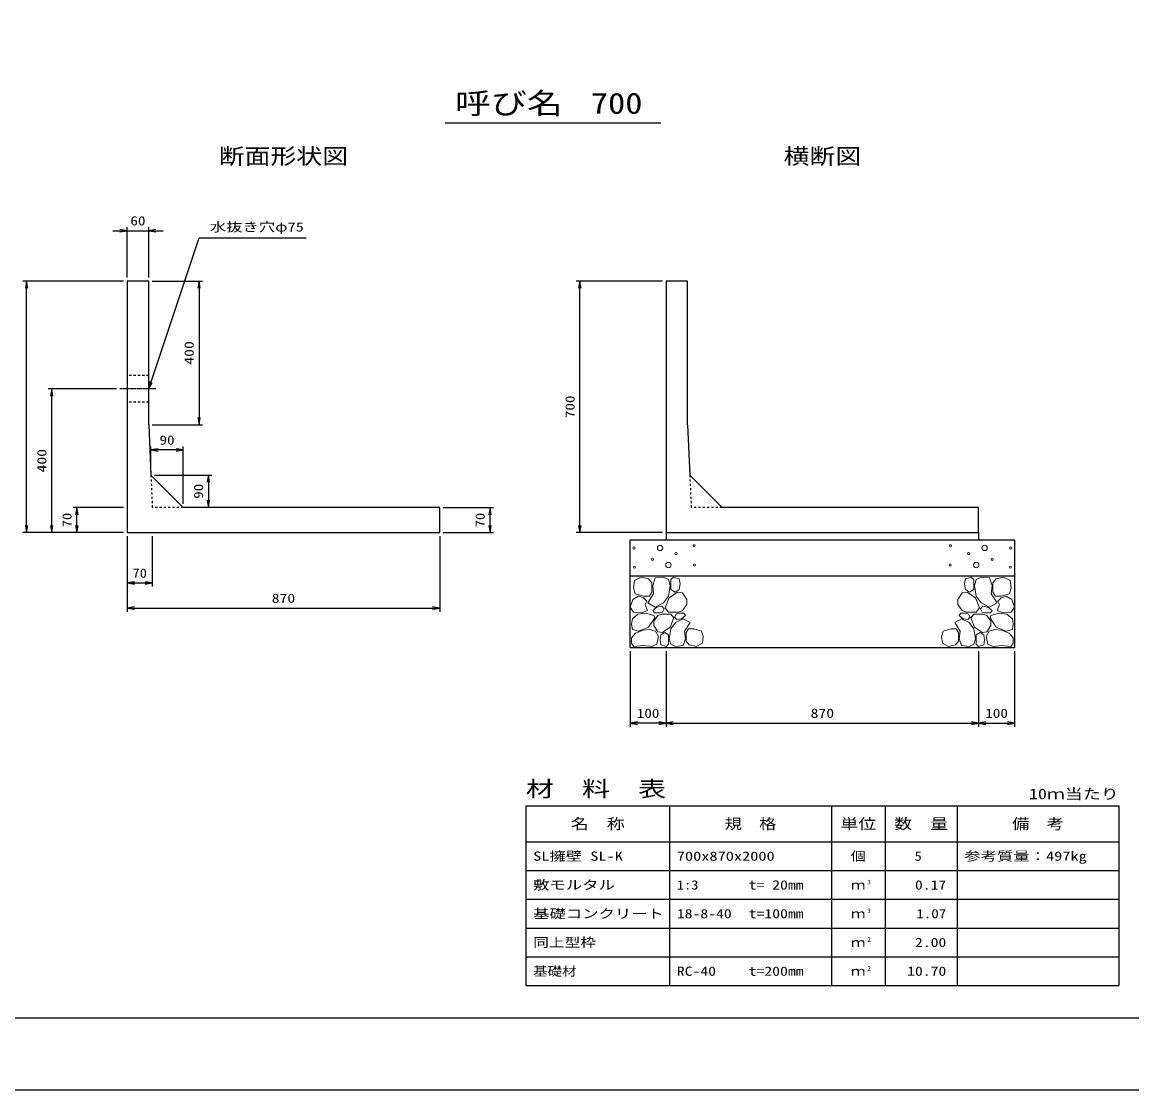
# Model space of a CAD drawing. Units: millimetres at full size; some dimension numbers follow another scale. Extents: x 0 to 8410, y 0 to 6466.
# Drawn here: x 3723 to 6811, y 0 to 2970 of the extents above; entities that cross this region are included whole.
import ezdxf
from ezdxf.enums import TextEntityAlignment as Align

# ---------------------------------------------------------------- set-up
doc = ezdxf.new("R2010")
doc.units = ezdxf.units.MM
doc.linetypes.add('CHAIN', pattern=[18.5, 12, -1.5, 3.5, -1.5])
doc.linetypes.add('DASHED_SPACED', pattern=[12, 6, -6])
for name, color, linetype, lineweight in [('D-BMK', 2, 'CHAIN', 25), ('D-DCR-HCHn', 4, 'Continuous', 9), ('D-MTR-FRAM', 7, 'Continuous', 25), ('D-MTR-LINE', 7, 'Continuous', 25), ('D-STR-DIM', 7, 'Continuous', 25), ('D-STR-STRn', 1, 'Continuous', 25), ('D-STR-TXT', 7, 'Continuous', 25), ('D-TTL', 2, 'Continuous', 25), ('D-TTL-TXT', 7, 'Continuous', 25)]:
    doc.layers.add(name, color=color, linetype=linetype, lineweight=lineweight)
doc.layers.add('D-MTR', color=7, linetype='Continuous')
doc.layers.add('D-MTR-TXT', color=7, linetype='Continuous')
doc.styles.add('ＭＳ ゴシック', font='')
doc.styles.get('ＭＳ ゴシック').set_extended_font_data('MS Gothic')

# ---------------------------------------------------------------- blocks, each defined once
blk = doc.blocks.new('open_arrow')
at = {"color": 0, "linetype": 'Continuous', "lineweight": -2}
blk.add_lwpolyline([(7.5, 1.25), (0, 0), (7.5, -1.25)], dxfattribs=at)

msp = doc.modelspace()

# ---------------------------------------------------------------- linework, layer by layer
at = {"layer": 'D-BMK'}
msp.add_line((4095, 1950), (3995, 1950), dxfattribs=at)
at = {"layer": 'D-DCR-HCHn'}
for points in [[(5466.198, 1421.594), (5445.395, 1426.217), (5426.904, 1416.971), (5424.592, 1396.168), (5429.215, 1379.988), (5452.33, 1373.053), (5468.51, 1373.053), (5475.444, 1384.611), (5475.444, 1410.037)], [(5484.69, 1423.906), (5477.756, 1403.102), (5480.067, 1379.988), (5463.887, 1354.562), (5484.69, 1343.005), (5507.805, 1354.562), (5521.673, 1373.053), (5526.296, 1403.102), (5521.673, 1419.283), (5507.805, 1426.217)], [(5528.608, 1419.283), (5528.608, 1391.545), (5540.165, 1384.611), (5551.722, 1391.545), (5554.034, 1407.725), (5551.722, 1421.594), (5535.542, 1426.217)], [(6371.392, 1419.283), (6371.392, 1391.545), (6359.835, 1384.611), (6348.278, 1391.545), (6345.966, 1407.725), (6348.278, 1421.594), (6364.458, 1426.217)], [(6415.31, 1423.906), (6422.244, 1403.102), (6419.933, 1379.988), (6436.113, 1354.562), (6415.31, 1343.005), (6392.195, 1354.562), (6378.327, 1373.053), (6373.704, 1403.102), (6378.327, 1419.283), (6392.195, 1426.217)], [(6433.802, 1421.594), (6454.605, 1426.217), (6473.096, 1416.971), (6475.408, 1396.168), (6470.785, 1379.988), (6447.67, 1373.053), (6431.49, 1373.053), (6424.556, 1384.611), (6424.556, 1410.037)], [(5422.281, 1363.808), (5415.346, 1343.005), (5424.592, 1329.136), (5447.707, 1326.824), (5463.488, 1333.599), (5456.952, 1349.939), (5461.575, 1359.185), (5452.33, 1368.431), (5438.461, 1373.053)], [(5523.985, 1368.431), (5512.427, 1340.693), (5521.673, 1329.136), (5549.411, 1329.136), (5560.968, 1333.759), (5572.525, 1349.939), (5572.525, 1363.808), (5560.968, 1382.299), (5547.099, 1384.611)], [(6376.015, 1368.431), (6387.573, 1340.693), (6378.327, 1329.136), (6350.589, 1329.136), (6339.032, 1333.759), (6327.475, 1349.939), (6327.475, 1363.808), (6339.032, 1382.299), (6352.901, 1384.611)], [(6477.719, 1363.808), (6484.654, 1343.005), (6475.408, 1329.136), (6452.293, 1326.824), (6436.512, 1333.599), (6443.048, 1349.939), (6438.425, 1359.185), (6447.67, 1368.431), (6461.539, 1373.053)], [(5489.313, 1343.005), (5477.756, 1333.759), (5482.379, 1326.824), (5498.559, 1326.824), (5505.493, 1329.136), (5510.116, 1338.382), (5503.182, 1345.316)], [(6410.687, 1343.005), (6422.244, 1333.759), (6417.621, 1326.824), (6401.441, 1326.824), (6394.507, 1329.136), (6389.884, 1338.382), (6396.818, 1345.316)], [(5466.155, 1287.009), (5483.277, 1312.692), (5481.137, 1319.112), (5457.594, 1325.533), (5436.192, 1323.393), (5421.21, 1310.551), (5419.07, 1295.57), (5421.21, 1280.588), (5438.332, 1276.308)], [(5526.082, 1287.009), (5536.783, 1312.692), (5528.222, 1323.393), (5502.539, 1323.393), (5491.838, 1319.112), (5481.137, 1304.131), (5481.137, 1291.289), (5491.838, 1274.167), (5504.679, 1272.027)], [(5562.466, 1235.643), (5568.886, 1254.905), (5566.746, 1276.308), (5581.728, 1299.85), (5562.466, 1310.551), (5541.063, 1299.85), (5528.222, 1282.728), (5523.941, 1254.905), (5528.222, 1239.924), (5541.063, 1233.503)], [(5558.185, 1310.551), (5568.886, 1319.112), (5564.606, 1325.533), (5549.624, 1325.533), (5543.204, 1323.393), (5538.923, 1314.832), (5545.344, 1308.411)], [(6337.534, 1235.643), (6331.114, 1254.905), (6333.254, 1276.308), (6318.272, 1299.85), (6337.534, 1310.551), (6358.937, 1299.85), (6371.778, 1282.728), (6376.059, 1254.905), (6371.778, 1239.924), (6358.937, 1233.503)], [(6341.815, 1310.551), (6331.114, 1319.112), (6335.394, 1325.533), (6350.376, 1325.533), (6356.796, 1323.393), (6361.077, 1314.832), (6354.656, 1308.411)], [(6373.918, 1287.009), (6363.217, 1312.692), (6371.778, 1323.393), (6397.461, 1323.393), (6408.162, 1319.112), (6418.863, 1304.131), (6418.863, 1291.289), (6408.162, 1274.167), (6395.321, 1272.027)], [(6433.845, 1287.009), (6416.723, 1312.692), (6418.863, 1319.112), (6442.406, 1325.533), (6463.808, 1323.393), (6478.79, 1310.551), (6480.93, 1295.57), (6478.79, 1280.588), (6461.668, 1276.308)], [(5474.716, 1233.503), (5489.698, 1239.924), (5493.978, 1261.326), (5485.417, 1276.308), (5470.435, 1280.588), (5451.173, 1278.448), (5429.771, 1269.887), (5419.07, 1257.045), (5419.07, 1242.064), (5425.49, 1233.503), (5451.173, 1235.643)], [(5521.801, 1239.924), (5521.801, 1265.606), (5511.1, 1272.027), (5500.399, 1265.606), (5498.259, 1250.625), (5500.399, 1237.783), (5515.381, 1233.503)], [(5579.588, 1237.783), (5598.85, 1233.503), (5615.972, 1242.064), (5618.112, 1261.326), (5613.831, 1276.308), (5592.429, 1282.728), (5577.447, 1282.728), (5571.027, 1272.027), (5571.027, 1248.484)], [(6320.412, 1237.783), (6301.15, 1233.503), (6284.028, 1242.064), (6281.888, 1261.326), (6286.169, 1276.308), (6307.571, 1282.728), (6322.553, 1282.728), (6328.973, 1272.027), (6328.973, 1248.484)], [(6378.199, 1239.924), (6378.199, 1265.606), (6388.9, 1272.027), (6399.601, 1265.606), (6401.741, 1250.625), (6399.601, 1237.783), (6384.619, 1233.503)], [(6425.284, 1233.503), (6410.302, 1239.924), (6406.022, 1261.326), (6414.583, 1276.308), (6429.565, 1280.588), (6448.827, 1278.448), (6470.229, 1269.887), (6480.93, 1257.045), (6480.93, 1242.064), (6474.51, 1233.503), (6448.827, 1235.643)]]:
    msp.add_lwpolyline(points, close=True, dxfattribs=at)
for centre, radius in [((5498.336, 1507.43), 7.5), ((5593.131, 1513.481), 3), ((6306.869, 1513.481), 3), ((6401.664, 1507.43), 7.5), ((5425.727, 1507.43), 3), ((5542.708, 1491.639), 3), ((6357.292, 1491.639), 3), ((6474.273, 1507.43), 3), ((5426.869, 1453.919), 3), ((5477.292, 1475.761), 3), ((5521.664, 1459.97), 7.5), ((5594.273, 1459.97), 3), ((6305.727, 1459.97), 3), ((6378.336, 1459.97), 7.5), ((6422.708, 1475.761), 3), ((6473.131, 1453.919), 3)]:
    msp.add_circle(centre, radius, dxfattribs=at)
at = {"layer": 'D-MTR-FRAM'}
for p, q in [((5125, 790), (6775, 790)), ((5125, 790), (5125, 290)), ((6775, 790), (6775, 290)), ((5125, 290), (6775, 290))]:
    msp.add_line(p, q, dxfattribs=at)
at = {"layer": 'D-MTR-LINE'}
for p, q in [((5525, 790), (5525, 290)), ((5975, 790), (5975, 290)), ((6125, 790), (6125, 290)), ((6325, 790), (6325, 290)), ((5125, 690), (6775, 690)), ((5125, 610), (6775, 610)), ((5125, 530), (6775, 530)), ((5125, 450), (6775, 450)), ((5125, 370), (6775, 370))]:
    msp.add_line(p, q, dxfattribs=at)
at = {"layer": 'D-STR-DIM'}
for p, q in [((3975, 2390), (4115, 2390)), ((4015, 2260), (4015, 2400)), ((4075, 2260), (4075, 2400)), ((4005, 2250), (3725, 2250)), ((3735, 1550), (3735, 2250)), ((4085, 2250), (4225, 2250)), ((4215, 2250), (4215, 1850)), ((5505, 2250), (5265, 2250)), ((5275, 1550), (5275, 2250)), ((3985, 1950), (3795, 1950)), ((3805, 1550), (3805, 1950)), ((4085, 1850), (4225, 1850)), ((4081.087, 1720), (4081.087, 1790)), ((4171.087, 1780), (4081.087, 1780)), ((4171.087, 1630), (4171.087, 1790)), ((4091.087, 1710), (4251.087, 1710)), ((4241.087, 1710), (4241.087, 1620)), ((4005, 1620), (3865, 1620)), ((3875, 1550), (3875, 1620)), ((4895, 1620), (5035, 1620)), ((5025, 1550), (5025, 1620)), ((4005, 1550), (3725, 1550)), ((4005, 1550), (3795, 1550)), ((4005, 1550), (3865, 1550)), ((4895, 1550), (5035, 1550)), ((5505, 1550), (5265, 1550)), ((4015, 1540), (4015, 1400)), ((4015, 1540), (4015, 1330)), ((4085, 1540), (4085, 1400)), ((4885, 1540), (4885, 1330)), ((4015, 1410), (4085, 1410)), ((4015, 1340), (4885, 1340)), ((5415, 1220), (5415, 1010)), ((5515, 1220), (5515, 1010)), ((5515, 1220), (5515, 1010)), ((6385, 1220), (6385, 1010)), ((6385, 1220), (6385, 1010)), ((6485, 1220), (6485, 1010)), ((5515, 1020), (5415, 1020)), ((5515, 1020), (6385, 1020)), ((6385, 1020), (6485, 1020))]:
    msp.add_line(p, q, dxfattribs=at)
at = {"layer": 'D-STR-STRn'}
for p, q in [((4015, 2250), (4015, 1550)), ((4075, 2250), (4015, 2250)), ((4075, 1850), (4075, 2250)), ((5515, 2250), (5515, 1550)), ((5575, 2250), (5515, 2250)), ((5575, 1850), (5575, 2250)), ((4075, 1850), (4081.087, 1710)), ((5575, 1850), (5581.087, 1710)), ((4081.087, 1710), (4171.087, 1620)), ((5581.087, 1710), (5671.087, 1620)), ((4885, 1620), (4171.087, 1620)), ((4885, 1550), (4885, 1620)), ((6385, 1620), (5671.087, 1620)), ((6385, 1550), (6385, 1620)), ((4015, 1550), (4885, 1550)), ((5515, 1550), (5515, 1530)), ((5515, 1550), (6385, 1550)), ((6385, 1550), (6385, 1530)), ((5415, 1230), (5415, 1530)), ((5415, 1530), (6485, 1530)), ((6485, 1530), (6485, 1230)), ((5415, 1430), (6485, 1430)), ((5415, 1230), (6485, 1230))]:
    msp.add_line(p, q, dxfattribs=at)
at = {"layer": 'D-STR-STRn', "linetype": 'DASHED_SPACED'}
for p, q in [((4075, 1987.5), (4015, 1987.5)), ((4075, 1912.5), (4015, 1912.5))]:
    msp.add_line(p, q, dxfattribs=at)
at = {"layer": 'D-STR-STRn', "color": 2, "linetype": 'DASHED_SPACED'}
for p, q in [((4081.087, 1710), (4085, 1620)), ((5581.087, 1710), (5585, 1620)), ((4171.087, 1620), (4085, 1620)), ((5671.087, 1620), (5585, 1620))]:
    msp.add_line(p, q, dxfattribs=at)
at = {"layer": 'D-STR-TXT'}
msp.add_lwpolyline([(4075, 1950), (4215, 2370), (4235, 2370), (4513.096, 2370)], dxfattribs=at)
at = {"layer": 'D-TTL'}
for points in [[(0, 0), (8410, 0), (8410, 5940), (0, 5940)], [(200, 200), (8210, 200), (8210, 5740), (200, 5740)]]:
    msp.add_lwpolyline(points, close=True, dxfattribs=at)
at = {"layer": 'D-TTL-TXT'}
msp.add_line((4900, 2690), (5500, 2690), dxfattribs=at)

# ---------------------------------------------------------------- block references
at = {"layer": 'D-STR-DIM', "xscale": 2.67, "yscale": 2.67}
for p, rotation in [((4015, 2390), 180), ((3735, 2250), 270), ((4215, 2250), 270), ((5275, 2250), 270), ((3805, 1950), 270), ((4215, 1850), 90), ((4171.087, 1780), 180), ((4241.087, 1710), 270), ((4241.087, 1620), 90), ((3875, 1620), 270), ((5025, 1620), 270), ((3735, 1550), 90), ((3805, 1550), 90), ((3875, 1550), 90), ((5025, 1550), 90), ((5275, 1550), 90), ((4085, 1410), 180), ((4885, 1340), 180), ((5515, 1020), 180), ((6385, 1020), 180), ((6485, 1020), 180)]:
    msp.add_blockref('open_arrow', p, dxfattribs=dict(at, rotation=rotation))
for p in [(4075, 2390), (4081.087, 1780), (4015, 1410), (4015, 1340), (5415, 1020), (5515, 1020), (6385, 1020)]:
    msp.add_blockref('open_arrow', p, dxfattribs=at)
at = {"layer": 'D-STR-TXT', "xscale": 2.67, "yscale": 2.67, "rotation": 71.6}
msp.add_blockref('open_arrow', (4075, 1950), dxfattribs=at)

# ---------------------------------------------------------------- texts
at = {"layer": 'D-MTR', "style": 'ＭＳ ゴシック', "width": 1.3}
msp.add_text('材\u3000料\u3000表', height=43.99, dxfattribs=at).set_placement((5125, 802), align=Align.BOTTOM_LEFT)
at = {"layer": 'D-MTR', "style": 'ＭＳ ゴシック', "width": 1.25}
msp.add_text('10ｍ当たり', height=29.33, dxfattribs=at).set_placement((6775, 799.667), align=Align.BOTTOM_RIGHT)
at = {"layer": 'D-MTR-TXT', "style": 'ＭＳ ゴシック'}
for s, height, width, p in [('名\u3000称', 29.33, 1.25, (5325, 740)), ('規\u3000格', 29.33, 1.2, (5750, 740)), ('単位', 29.33, 1.25, (6050, 740)), ('数\u3000量', 29.33, 1.25, (6225, 740)), ('備\u3000考', 29.33, 1.2, (6550, 740)), ('個', 25.66, 1.2, (6050, 650)), ('ｍ', 25.66, 1.15, (6050, 570)), ('ｍ', 25.66, 1.15, (6050, 490)), ('ｍ', 25.66, 1.15, (6050, 410)), ('ｍ', 25.66, 1.15, (6050, 330))]:
    msp.add_text(s, height=height, dxfattribs=dict(at, width=width)).set_placement(p, align=Align.MIDDLE_CENTER)
for s, width, p in [('SL擁壁 SL-K', 1.3, (5145, 650)), ('700x870x2000', 1.3, (5545, 650)), ('参考質量：497kg', 1.3, (6345, 650)), ('敷モルタル', 1.3, (5145, 570)), ('1:3', 1.15, (5545, 570)), ('t= 20mm', 1.25, (5745, 570)), ('基礎コンクリート', 1.3, (5145, 490)), ('18-8-40', 1.25, (5545, 490)), ('t=100mm', 1.25, (5745, 490)), ('同上型枠', 1.25, (5145, 410)), ('基礎材', 1.15, (5145, 330)), ('RC-40', 1.25, (5545, 330)), ('t=200mm', 1.25, (5745, 330))]:
    msp.add_text(s, height=25.66, dxfattribs=dict(at, width=width)).set_placement(p, align=Align.MIDDLE_LEFT)
for s, width, p in [('5', 1.15, (6226.777, 650)), ('0.17', 1.25, (6295, 570)), ('1.07', 1.2, (6295, 490)), ('2.00', 1.25, (6295, 410)), ('10.70', 1.25, (6295, 330))]:
    msp.add_text(s, height=25.66, dxfattribs=dict(at, width=width)).set_placement(p, align=Align.MIDDLE_RIGHT)
at = {"layer": 'D-MTR-TXT', "style": 'ＭＳ ゴシック', "width": 1.15}
for s, p in [('3', (6075, 567.667)), ('3', (6075, 487.667)), ('2', (6075, 407.667)), ('2', (6075, 327.667))]:
    msp.add_text(s, height=12.83, dxfattribs=at).set_placement(p, align=Align.BOTTOM_LEFT)
at = {"layer": 'D-STR-DIM', "style": 'ＭＳ ゴシック'}
for s, width, p in [('60', 1.2, (4045, 2417.5)), ('90', 1.2, (4126.087, 1807.5)), ('70', 1.15, (4050, 1437.5)), ('870', 1.25, (4450, 1367.5)), ('100', 1.2, (5465, 1047.5)), ('870', 1.25, (5950, 1047.5)), ('100', 1.2, (6435, 1047.5))]:
    msp.add_text(s, height=25.66, dxfattribs=dict(at, width=width)).set_placement(p, align=Align.MIDDLE_CENTER)
for s, width, p in [('400', 1.25, (4187.5, 2050)), ('700', 1.2, (5247.5, 1900)), ('400', 1.25, (3777.5, 1750)), ('90', 1.2, (4213.587, 1665)), ('70', 1.15, (3847.5, 1585)), ('70', 1.15, (4997.5, 1585))]:
    msp.add_text(s, height=25.66, rotation=90, dxfattribs=dict(at, width=width)).set_placement(p, align=Align.MIDDLE_CENTER)
at = {"layer": 'D-STR-TXT', "style": 'ＭＳ ゴシック', "width": 1.3}
msp.add_text('水抜き穴φ75', height=25.66, dxfattribs=at).set_placement((4245, 2380), align=Align.BOTTOM_LEFT)
at = {"layer": 'D-TTL-TXT', "style": 'ＭＳ ゴシック'}
for s, height, width, p in [('呼び名', 58.65, 1.25, (5077.5, 2697.5)), ('700', 58.65, 1.2, (5377.5, 2697.5)), ('断面形状図', 43.99, 1.2, (4450, 2562)), ('横断図', 43.99, 1.2, (5950, 2562))]:
    msp.add_text(s, height=height, dxfattribs=dict(at, width=width)).set_placement(p, align=Align.BOTTOM_CENTER)

doc.saveas('drawing.dxf')
